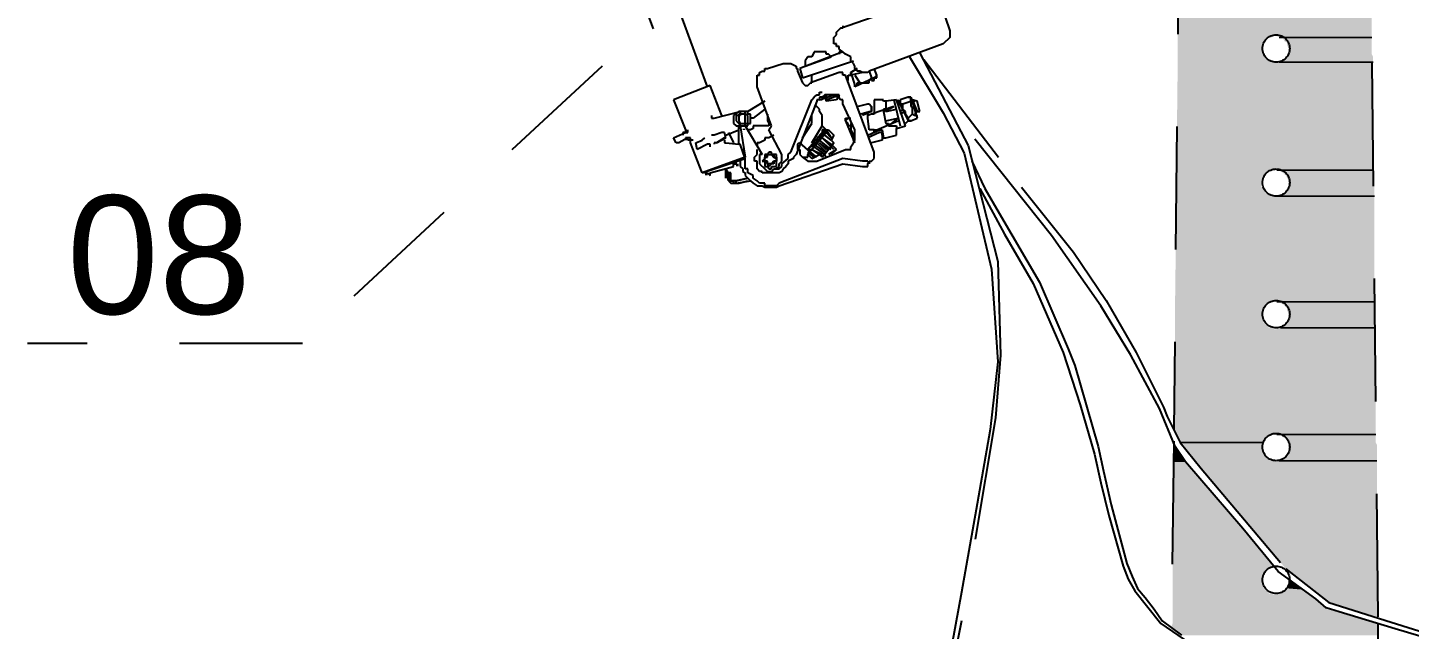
# Model space of a CAD drawing. Header units: metres. Extents: x 3162.2 to 3239.3, y 1435.1 to 1475.8.
# Drawn here: x 3176.74 to 3178.985, y 1468.48 to 1469.457 of the extents above; entities that cross this region are included whole.
import ezdxf

# ---------------------------------------------------------------- set-up
doc = ezdxf.new("R2010")
doc.units = ezdxf.units.M
doc.linetypes.add('CONTORNO_QUADRO_T', pattern=[0.35, 0.2, -0.15])
doc.layers.add('PDF29_Geometry', color=7, linetype='Continuous')
doc.layers.add('PDF29_Solid Fills', color=7, linetype='Continuous', true_color=0x939598)
doc.layers.add('PDF29_Text', color=30, linetype='Continuous', true_color=0xff7f00)
doc.styles.add('PDF ArialMT', font='arial.ttf')

msp = doc.modelspace()

# ---------------------------------------------------------------- linework, layer by layer
at = {"layer": 'PDF29_Geometry', "linetype": 'CONTORNO_QUADRO_T', "lineweight": 25}
for points in [[(3178.6343, 1472.3096), (3178.611, 1469.6469), (3178.6025, 1468.8045)], [(3178.9348, 1468.4997), (3178.9221, 1469.6469), (3178.9221, 1470.0872), (3178.901, 1472.3096)], [(3177.8448, 1469.3611), (3177.7347, 1469.6596), (3177.7347, 1469.6638), (3177.7389, 1469.6638), (3177.7389, 1469.6659), (3177.7283, 1469.6935)], [(3177.6818, 1469.6469), (3177.6818, 1469.6427), (3177.686, 1469.6427), (3177.686, 1469.6405), (3177.686, 1469.6427), (3177.7982, 1469.3442)], [(3178.0649, 1469.4606), (3178.0649, 1469.4564), (3178.0607, 1469.4564), (3178.2046, 1469.5072)], [(3178.2236, 1469.4966), (3178.2385, 1469.4522), (3178.2385, 1469.4416), (3178.2279, 1469.431), (3178.1072, 1469.3865), (3178.1051, 1469.3844), (3178.0966, 1469.3844), (3178.0924, 1469.3865), (3178.0882, 1469.3865), (3178.0839, 1469.3908), (3178.0839, 1469.395), (3178.0818, 1469.3992), (3178.0776, 1469.4035), (3178.0776, 1469.4098), (3178.0691, 1469.4141), (3178.0649, 1469.4183), (3178.0585, 1469.4225), (3178.0585, 1469.4268), (3178.0543, 1469.4268), (3178.0543, 1469.431), (3178.0501, 1469.431), (3178.0501, 1469.4416), (3178.0543, 1469.4458), (3178.0543, 1469.45), (3178.0585, 1469.4543), (3178.0607, 1469.4564)], [(3178.0649, 1469.4183), (3177.995, 1469.3908), (3177.9993, 1469.376), (3178.0818, 1469.4035)], [(3178.0458, 1469.4098), (3178.0458, 1469.4098)], [(3178.0607, 1469.4183), (3178.0585, 1469.4183), (3178.0585, 1469.4141)], [(3178.1728, 1469.4098), (3178.2279, 1469.3188), (3178.2617, 1469.2532), (3178.3062, 1469.0648), (3178.3168, 1468.9145), (3178.3041, 1468.8045), (3178.2829, 1468.6838), (3178.2575, 1468.5399), (3178.2194, 1468.3325), (3178.1877, 1468.2266), (3178.1834, 1468.1589), (3178.1919, 1468.0975), (3178.2152, 1467.9218), (3178.2258, 1467.8054), (3178.2342, 1467.7144), (3178.2406, 1467.6572), (3178.2469, 1467.6213), (3178.2512, 1467.5853), (3178.2554, 1467.4985)], [(3178.1898, 1469.4162), (3178.2681, 1469.2659), (3178.3168, 1469.0775), (3178.321, 1468.9251), (3178.3125, 1468.8235), (3178.2575, 1468.4933), (3178.2279, 1468.3452), (3178.1961, 1468.2414), (3178.1898, 1468.1737), (3178.2173, 1467.9726), (3178.2236, 1467.9345), (3178.2385, 1467.8139), (3178.2469, 1467.7207), (3178.2554, 1467.6572), (3178.266, 1467.5874), (3178.2702, 1467.4985)], [(3177.9061, 1469.2976), (3177.9337, 1469.2511), (3177.9294, 1469.2511), (3177.9294, 1469.2363), (3177.9379, 1469.2278), (3177.9421, 1469.2236), (3177.9485, 1469.2236), (3177.9527, 1469.2278), (3177.9569, 1469.2278), (3177.9612, 1469.232), (3177.9612, 1469.2363), (3177.9654, 1469.2405), (3177.9654, 1469.2511), (3177.9442, 1469.2913), (3177.9485, 1469.2976), (3177.9252, 1469.3611), (3177.9252, 1469.3717), (3177.9252, 1469.376), (3177.9252, 1469.3802), (3177.9294, 1469.3802), (3177.9294, 1469.3844), (3177.9337, 1469.3865), (3177.9379, 1469.3865), (3177.9379, 1469.3908), (3177.9421, 1469.3908), (3177.9675, 1469.3992), (3177.9802, 1469.3992), (3177.9887, 1469.395), (3177.9887, 1469.3908), (3177.9908, 1469.3908), (3177.9908, 1469.3865), (3177.9993, 1469.3675), (3178.0035, 1469.3633), (3178.0077, 1469.3633), (3178.012, 1469.3675), (3178.0141, 1469.3675), (3178.0141, 1469.376), (3178.0141, 1469.3802)], [(3178.0035, 1469.395), (3178.0035, 1469.395)], [(3178.0734, 1469.3717), (3178.0734, 1469.3802), (3178.0776, 1469.3802), (3178.0776, 1469.3844), (3178.0882, 1469.3908), (3178.0776, 1469.3844), (3178.0839, 1469.3633)], [(3178.0839, 1469.3802), (3178.0924, 1469.3675), (3178.1009, 1469.3675), (3178.1051, 1469.3675), (3178.1072, 1469.3675), (3178.1072, 1469.3717), (3178.1115, 1469.376), (3178.1115, 1469.3717), (3178.1157, 1469.3717), (3178.1157, 1469.376), (3178.1199, 1469.376), (3178.1199, 1469.3802), (3178.1157, 1469.3908)], [(3178.1072, 1469.3865), (3178.1115, 1469.376)], [(3178.1961, 1469.4056), (3178.3549, 1469.1982), (3178.4395, 1469.0923), (3178.4925, 1469.014), (3178.5411, 1468.9293), (3178.5856, 1468.8404), (3178.5919, 1468.8256), (3178.6131, 1468.7833), (3178.647, 1468.741), (3178.7846, 1468.578), (3178.8544, 1468.523), (3178.956, 1468.4912), (3179.064, 1468.4573)], [(3177.868, 1469.3146), (3177.849, 1469.3633), (3177.7897, 1469.34), (3177.8088, 1469.2913), (3177.8088, 1469.2871), (3177.8045, 1469.2871), (3177.8045, 1469.2828)], [(3177.8977, 1469.2405), (3177.8977, 1469.232), (3177.9019, 1469.2278), (3177.9019, 1469.2236), (3177.9061, 1469.2214), (3177.9061, 1469.2172), (3177.9104, 1469.213), (3177.9146, 1469.2087), (3177.9188, 1469.2045), (3177.9252, 1469.2003), (3177.9337, 1469.2003), (3177.9379, 1469.1982), (3177.9569, 1469.1982), (3177.9612, 1469.2003), (3178.0649, 1469.2363), (3178.0966, 1469.232), (3178.1051, 1469.232), (3178.1051, 1469.2363), (3178.1072, 1469.2405), (3178.1115, 1469.2405), (3178.1157, 1469.2447), (3178.1157, 1469.2511), (3178.1157, 1469.2553), (3178.0691, 1469.3802), (3178.0649, 1469.3802), (3178.0649, 1469.3844), (3178.0585, 1469.3844), (3178.012, 1469.3675)], [(3178.0966, 1469.3844), (3178.0776, 1469.3802)], [(3178.1199, 1469.3802), (3178.1157, 1469.376), (3178.0839, 1469.3611), (3178.0839, 1469.3633), (3178.0882, 1469.3633), (3178.0882, 1469.3675), (3178.0924, 1469.3675)], [(3178.0966, 1469.3844), (3178.0966, 1469.3844)], [(3178.0226, 1469.2468), (3178.012, 1469.2553), (3177.995, 1469.2701), (3177.9908, 1469.268), (3177.9908, 1469.2595), (3177.995, 1469.2595), (3177.995, 1469.2511), (3177.9993, 1469.2468), (3178.0077, 1469.2405), (3178.0226, 1469.2405), (3178.0691, 1469.2595), (3178.0734, 1469.2595), (3178.0776, 1469.2595), (3178.0776, 1469.2638), (3178.0818, 1469.2701), (3178.0839, 1469.2744), (3178.0839, 1469.2913), (3178.0649, 1469.3336), (3178.0649, 1469.3379), (3178.0649, 1469.34), (3178.0607, 1469.34), (3178.0585, 1469.3442), (3178.0585, 1469.3484), (3178.0543, 1469.3484), (3178.0501, 1469.3484), (3178.0374, 1469.3484), (3178.0353, 1469.3484), (3178.031, 1469.3442), (3178.0268, 1469.3442), (3178.0268, 1469.34), (3178.0226, 1469.34), (3178.0226, 1469.3379), (3177.9887, 1469.2511), (3177.9845, 1469.2468), (3177.9845, 1469.2447), (3177.976, 1469.2405), (3177.976, 1469.2363), (3177.9718, 1469.232), (3177.9675, 1469.2278), (3177.9654, 1469.2236), (3177.9612, 1469.2214), (3177.9569, 1469.2214), (3177.9527, 1469.2214), (3177.9379, 1469.2214), (3177.9337, 1469.2214), (3177.9337, 1469.2236), (3177.9294, 1469.2236), (3177.9252, 1469.2278), (3177.9252, 1469.2405), (3177.921, 1469.2405), (3177.921, 1469.2468), (3177.9252, 1469.2511), (3177.9252, 1469.2553), (3177.9252, 1469.2595)], [(3177.9527, 1469.2278), (3177.9569, 1469.2278), (3177.9612, 1469.2278), (3177.9654, 1469.232), (3177.9654, 1469.2363), (3177.976, 1469.2447), (3177.976, 1469.2468), (3177.976, 1469.2511), (3177.9802, 1469.2553), (3178.0141, 1469.34), (3178.0183, 1469.3442), (3178.0226, 1469.3484), (3178.0268, 1469.3484), (3178.0268, 1469.3527), (3178.031, 1469.3527)], [(3178.0374, 1469.3442), (3178.0374, 1469.34), (3178.0585, 1469.3484), (3178.0543, 1469.34), (3178.0374, 1469.3379), (3178.0374, 1469.34), (3178.0353, 1469.3442), (3178.031, 1469.3442), (3178.031, 1469.34), (3178.0268, 1469.34), (3178.0501, 1469.3484), (3178.0543, 1469.3442)], [(3178.0458, 1469.3484), (3178.0374, 1469.3484), (3178.0374, 1469.3442), (3178.0353, 1469.3442), (3178.0353, 1469.3484)], [(3178.0585, 1469.3484), (3178.0585, 1469.3484)], [(3178.1707, 1469.3442), (3178.158, 1469.34), (3178.158, 1469.3336), (3178.1623, 1469.3336), (3178.175, 1469.3379), (3178.175, 1469.3336), (3178.175, 1469.3294), (3178.1771, 1469.3294), (3178.1771, 1469.3167), (3178.1707, 1469.3103), (3178.1665, 1469.3167), (3178.1665, 1469.3209), (3178.1623, 1469.3252), (3178.1623, 1469.3336)], [(3178.175, 1469.3379), (3178.175, 1469.3442), (3178.1707, 1469.3442), (3178.175, 1469.3442), (3178.1855, 1469.3103), (3178.1855, 1469.3146), (3178.1813, 1469.3146), (3178.1771, 1469.3167)], [(3177.8511, 1469.3146), (3177.8511, 1469.3103), (3177.8553, 1469.3103), (3177.8977, 1469.3209)], [(3177.8723, 1469.2744), (3177.8723, 1469.2701), (3177.8744, 1469.2701), (3177.8956, 1469.268), (3177.8956, 1469.2976), (3177.8977, 1469.2976), (3177.9019, 1469.2976), (3177.9061, 1469.2976), (3177.9104, 1469.2976), (3177.9104, 1469.3019), (3177.9146, 1469.3019), (3177.9146, 1469.3146), (3177.9146, 1469.3167), (3177.9104, 1469.3167), (3177.9104, 1469.3209), (3177.9061, 1469.3209), (3177.8956, 1469.3209), (3177.8871, 1469.3146), (3177.8871, 1469.3019), (3177.8913, 1469.2976), (3177.8956, 1469.2976)], [(3177.9379, 1469.3379), (3177.9104, 1469.3209), (3177.9061, 1469.3209)], [(3177.9379, 1469.3252), (3177.9188, 1469.3103), (3177.9146, 1469.3103)], [(3178.0501, 1469.2595), (3178.0458, 1469.2638), (3178.031, 1469.2786), (3178.0141, 1469.2701), (3178.031, 1469.2976), (3178.031, 1469.3146), (3178.0268, 1469.3209), (3178.0268, 1469.3252), (3178.0226, 1469.3294), (3178.0183, 1469.3294)], [(3178.0268, 1469.34), (3178.0268, 1469.34)], [(3178.0882, 1469.3294), (3178.1051, 1469.3336), (3178.1072, 1469.3336), (3178.1115, 1469.3294), (3178.1115, 1469.3252), (3178.1115, 1469.3209), (3178.0966, 1469.3146)], [(3178.0924, 1469.3167), (3178.1072, 1469.3209), (3178.1115, 1469.3209), (3178.1115, 1469.3294)], [(3178.1305, 1469.34), (3178.1157, 1469.34), (3178.1157, 1469.3379), (3178.1157, 1469.3336), (3178.1157, 1469.3252), (3178.1157, 1469.3209), (3178.1157, 1469.3167), (3178.1115, 1469.3167), (3178.1051, 1469.3146), (3178.1051, 1469.3209)], [(3178.1305, 1469.3209), (3178.1474, 1469.3294), (3178.1115, 1469.3167)], [(3178.1347, 1469.3379), (3178.1347, 1469.3294), (3178.1347, 1469.3252), (3178.1305, 1469.3252), (3178.1305, 1469.3209), (3178.1347, 1469.3019), (3178.139, 1469.3019), (3178.139, 1469.2976), (3178.1474, 1469.2976), (3178.1517, 1469.2976), (3178.1517, 1469.2934), (3178.1665, 1469.2976), (3178.1517, 1469.34), (3178.1347, 1469.3379), (3178.1305, 1469.3379), (3178.1284, 1469.34)], [(3178.1347, 1469.3209), (3178.1517, 1469.3252)], [(3178.1474, 1469.34), (3178.158, 1469.2976)], [(3178.1538, 1469.3379), (3178.1538, 1469.34), (3178.1707, 1469.3061), (3178.1665, 1469.3019)], [(3178.1623, 1469.3252), (3178.158, 1469.3209)], [(3178.1665, 1469.3209), (3178.158, 1469.3167)], [(3178.1813, 1469.3209), (3178.1855, 1469.3209), (3178.1898, 1469.3209), (3178.1855, 1469.3379), (3178.1771, 1469.34), (3178.1855, 1469.3209), (3178.1813, 1469.3167)], [(3178.1771, 1469.3379), (3178.1771, 1469.34)], [(3178.1771, 1469.3336), (3178.1813, 1469.3379)], [(3179.0618, 1468.451), (3178.9624, 1468.4806), (3178.8713, 1468.5081), (3178.8502, 1468.5145), (3178.8332, 1468.5293), (3178.7719, 1468.5738), (3178.7147, 1468.6436), (3178.6216, 1468.7516), (3178.6046, 1468.777), (3178.5792, 1468.8383), (3178.5327, 1468.9251), (3178.484, 1469.0055), (3178.4036, 1469.1198), (3178.2321, 1469.3357)], [(3177.8977, 1469.2976), (3177.9061, 1469.2468), (3177.8363, 1469.2214), (3177.9061, 1469.2447)], [(3177.9421, 1469.3167), (3177.9421, 1469.3061), (3177.9442, 1469.3019), (3177.9442, 1469.2976), (3177.9421, 1469.2976), (3177.9252, 1469.2976), (3177.921, 1469.2976), (3177.9188, 1469.2976), (3177.9188, 1469.2934), (3177.9146, 1469.2913), (3177.9104, 1469.2913)], [(3177.9993, 1469.2786), (3178.0141, 1469.3019), (3178.0141, 1469.3146)], [(3178.0141, 1469.3103), (3178.012, 1469.3103)], [(3178.031, 1469.2976), (3178.0374, 1469.2913), (3178.0458, 1469.2786), (3178.0374, 1469.2871)], [(3178.0776, 1469.2976), (3178.0734, 1469.2976), (3178.0734, 1469.3019), (3178.0691, 1469.3061), (3178.0691, 1469.3103), (3178.0734, 1469.3103), (3178.0691, 1469.3061), (3178.0818, 1469.2744), (3178.0839, 1469.2701), (3178.0818, 1469.2744), (3178.0818, 1469.2786)], [(3178.0734, 1469.3103), (3178.0776, 1469.3103)], [(3178.0776, 1469.3019), (3178.0776, 1469.2976), (3178.0776, 1469.2913), (3178.0818, 1469.2828), (3178.0818, 1469.2786), (3178.0839, 1469.2786)], [(3178.1157, 1469.2913), (3178.1115, 1469.2913), (3178.1072, 1469.2913), (3178.1051, 1469.3103), (3178.1051, 1469.3146)], [(3178.1157, 1469.2871), (3178.1157, 1469.2913), (3178.1199, 1469.2913), (3178.1538, 1469.3061)], [(3178.1347, 1469.3061), (3178.1538, 1469.3103), (3178.139, 1469.2976)], [(3178.1707, 1469.3103), (3178.1707, 1469.3061), (3178.175, 1469.3061), (3178.1707, 1469.3061)], [(3178.175, 1469.3061), (3178.1855, 1469.3103)], [(3177.8215, 1469.2744), (3177.8172, 1469.2744), (3177.8172, 1469.2786), (3177.813, 1469.2786), (3177.7982, 1469.2701), (3177.794, 1469.2701), (3177.7897, 1469.2786), (3177.8088, 1469.2871), (3177.813, 1469.2871), (3177.813, 1469.2913)], [(3177.8363, 1469.2214), (3177.8172, 1469.2701), (3177.8172, 1469.2744), (3177.813, 1469.2744), (3177.813, 1469.2786), (3177.8088, 1469.2786), (3177.8088, 1469.2744)], [(3177.849, 1469.2638), (3177.849, 1469.268), (3177.8448, 1469.268), (3177.8278, 1469.2595), (3177.8257, 1469.2701), (3177.8363, 1469.2744), (3177.8405, 1469.2786)], [(3177.8723, 1469.2786), (3177.8596, 1469.2701), (3177.8744, 1469.2786), (3177.8723, 1469.2871), (3177.868, 1469.2871), (3177.8553, 1469.2828), (3177.8511, 1469.2828)], [(3177.8744, 1469.2828), (3177.8956, 1469.2913)], [(3177.8744, 1469.2828), (3177.8744, 1469.2828)], [(3177.8744, 1469.2828), (3177.8744, 1469.2828)], [(3177.8744, 1469.2786), (3177.8744, 1469.2786)], [(3177.8786, 1469.2871), (3177.8871, 1469.2701)], [(3177.9527, 1469.2828), (3177.9442, 1469.2786), (3177.9421, 1469.2786), (3177.9379, 1469.2786), (3177.9379, 1469.2744), (3177.9294, 1469.2701), (3177.9252, 1469.2701), (3177.9252, 1469.2638)], [(3178.0268, 1469.2828), (3178.0353, 1469.2913), (3178.0077, 1469.2595)], [(3178.0416, 1469.2913), (3178.0077, 1469.2511), (3178.0374, 1469.2913), (3178.0416, 1469.2913), (3178.0501, 1469.2828), (3178.0458, 1469.2744), (3178.0501, 1469.2701)], [(3178.0458, 1469.2595), (3178.0268, 1469.2744), (3178.012, 1469.2638)], [(3178.0226, 1469.2786), (3178.0353, 1469.2871)], [(3178.0458, 1469.2744), (3178.0353, 1469.2828), (3178.0353, 1469.2913), (3178.031, 1469.2913), (3178.031, 1469.2871)], [(3178.0458, 1469.2511), (3178.0543, 1469.2595), (3178.0458, 1469.268), (3178.031, 1469.2786)], [(3178.1051, 1469.2828), (3178.1242, 1469.2913), (3178.1284, 1469.2913), (3178.1284, 1469.2871), (3178.1284, 1469.2786), (3178.1284, 1469.2744), (3178.1115, 1469.2701)], [(3178.1284, 1469.2828), (3178.1284, 1469.2871), (3178.1242, 1469.2871), (3178.1051, 1469.2786)], [(3178.1199, 1469.2913), (3178.1284, 1469.2913), (3178.1305, 1469.2786), (3178.1347, 1469.2786), (3178.1517, 1469.2828), (3178.1517, 1469.2913), (3178.1517, 1469.2934)], [(3177.8257, 1469.2701), (3177.8257, 1469.2701)], [(3177.8596, 1469.2701), (3177.8553, 1469.2701), (3177.8553, 1469.268)], [(3178.1051, 1469.2405), (3178.1009, 1469.2405), (3178.0966, 1469.2405), (3178.0649, 1469.2447), (3177.9612, 1469.2045), (3177.9569, 1469.2003), (3177.9379, 1469.2003), (3177.9379, 1469.2045), (3177.9294, 1469.2045), (3177.9252, 1469.2087), (3177.9188, 1469.213), (3177.9188, 1469.2172), (3177.9104, 1469.2214), (3177.9104, 1469.2278), (3177.9061, 1469.2278), (3177.9061, 1469.232), (3177.9061, 1469.2405), (3177.9061, 1469.2447), (3177.8977, 1469.268), (3177.8956, 1469.268)], [(3177.995, 1469.2511), (3177.9993, 1469.2468), (3178.0077, 1469.2468), (3178.0077, 1469.2511), (3178.0141, 1469.2447), (3178.0268, 1469.2511)], [(3178.0183, 1469.2701), (3178.0077, 1469.2595), (3178.0141, 1469.2595)], [(3178.0183, 1469.2468), (3178.0077, 1469.2553)], [(3178.031, 1469.2468), (3178.0501, 1469.2701), (3178.031, 1469.2468), (3178.0268, 1469.2511), (3178.0141, 1469.2595), (3178.031, 1469.2511)], [(3178.0141, 1469.2701), (3178.0141, 1469.2701)], [(3178.0353, 1469.2553), (3178.0183, 1469.268)], [(3178.0374, 1469.2468), (3178.0353, 1469.2511), (3178.0183, 1469.2638)], [(3178.0374, 1469.2553), (3178.0226, 1469.2701)], [(3178.0416, 1469.2595), (3178.0268, 1469.2701), (3178.0374, 1469.2595)], [(3178.0543, 1469.2595), (3178.0416, 1469.2511)], [(3178.0501, 1469.2701), (3178.0501, 1469.2701)], [(3178.0543, 1469.2595), (3178.0543, 1469.2595)], [(3177.8405, 1469.2214), (3177.8448, 1469.2214), (3177.849, 1469.2172), (3177.849, 1469.2214), (3177.8871, 1469.232), (3177.8871, 1469.2363), (3177.8913, 1469.2363), (3177.8913, 1469.2405)], [(3177.8977, 1469.2405), (3177.8977, 1469.2405)], [(3178.1072, 1469.2405), (3178.1072, 1469.2363)], [(3178.2744, 1469.2405), (3178.2956, 1469.196), (3178.3189, 1469.1558), (3178.3845, 1469.0436), (3178.4311, 1468.9357), (3178.4417, 1468.9082), (3178.4798, 1468.777), (3178.4882, 1468.7367), (3178.5009, 1468.6817), (3178.5263, 1468.5865), (3178.5348, 1468.5653), (3178.5433, 1468.5462), (3178.556, 1468.5314), (3178.5708, 1468.5124), (3178.5835, 1468.4933), (3178.6152, 1468.47)], [(3177.8363, 1469.2214), (3177.8363, 1469.2214)], [(3177.8786, 1469.2087), (3177.8744, 1469.2278), (3177.8786, 1469.2214), (3177.8744, 1469.2236), (3177.8744, 1469.2278), (3177.8786, 1469.2172)], [(3177.8744, 1469.2214), (3177.8744, 1469.2278), (3177.8744, 1469.2214)], [(3177.8744, 1469.213), (3177.8744, 1469.2278), (3177.8744, 1469.2172)], [(3177.8829, 1469.2214), (3177.8786, 1469.2172), (3177.8786, 1469.2087), (3177.8829, 1469.2087), (3177.8871, 1469.2087), (3177.8871, 1469.2045), (3177.8913, 1469.2045), (3177.8913, 1469.2087), (3177.8871, 1469.2087), (3177.8829, 1469.2087), (3177.8829, 1469.2172), (3177.8829, 1469.2214), (3177.8786, 1469.2214), (3177.8786, 1469.2087), (3177.8829, 1469.2045), (3177.8956, 1469.2045), (3177.9104, 1469.2087)], [(3177.9104, 1469.213), (3177.8913, 1469.2087), (3177.9104, 1469.213)], [(3177.8913, 1469.2045), (3177.9146, 1469.2087)], [(3178.2871, 1469.196), (3178.3274, 1469.122), (3178.3739, 1469.0415), (3178.4226, 1468.9293), (3178.4501, 1468.8447), (3178.4734, 1468.7643), (3178.484, 1468.7177), (3178.4967, 1468.6648), (3178.52, 1468.5822), (3178.5284, 1468.5611), (3178.539, 1468.542), (3178.5814, 1468.4891), (3178.6279, 1468.4573)], [(3178.6025, 1468.7854), (3178.5983, 1468.4827)], [(3178.9497, 1466.9926), (3178.9348, 1468.4891)]]:
    msp.add_lwpolyline(points, dxfattribs=at)
at = {"layer": 'PDF29_Geometry', "color": 252, "linetype": 'CONTORNO_QUADRO_T', "lineweight": 0, "true_color": 0x939598}
for points in [[(3178.9243, 1469.4416), (3178.774, 1469.4416), (3178.9243, 1469.4416)], [(3178.9264, 1469.4014), (3178.774, 1469.4014), (3178.9264, 1469.4014)], [(3178.9264, 1469.2257), (3178.7697, 1469.2257), (3178.9264, 1469.2257)], [(3178.9285, 1469.1833), (3178.7719, 1469.1833), (3178.9285, 1469.1833)], [(3178.9285, 1469.0119), (3178.7697, 1469.0119), (3178.9285, 1469.0119)], [(3178.9306, 1468.9696), (3178.7761, 1468.9696), (3178.9306, 1468.9696)], [(3178.7486, 1468.7833), (3178.6131, 1468.7833), (3178.7486, 1468.7833)], [(3178.9306, 1468.796), (3178.7697, 1468.796), (3178.9306, 1468.796)], [(3178.9327, 1468.7537), (3178.774, 1468.7537), (3178.9327, 1468.7537)]]:
    msp.add_lwpolyline(points, dxfattribs=at)
at = {"layer": 'PDF29_Geometry', "linetype": 'CONTORNO_QUADRO_T', "lineweight": 25}
for points in [[(3178.0035, 1469.395), (3178.0458, 1469.4098), (3178.0416, 1469.4141), (3178.0374, 1469.4141), (3178.0374, 1469.4183), (3178.0183, 1469.4183), (3178.0141, 1469.4098), (3178.012, 1469.4098), (3178.0077, 1469.4098), (3178.0035, 1469.4035)], [(3177.9104, 1469.3103), (3177.9104, 1469.3146), (3177.9061, 1469.3167), (3177.9061, 1469.3209), (3177.8977, 1469.3209), (3177.8977, 1469.3167), (3177.8956, 1469.3167), (3177.8956, 1469.3146), (3177.8913, 1469.3146), (3177.8913, 1469.3061), (3177.8956, 1469.3019), (3177.8977, 1469.2976), (3177.9061, 1469.2976), (3177.9061, 1469.3019), (3177.9104, 1469.3019)], [(3177.9061, 1469.3103), (3177.9061, 1469.3146), (3177.9061, 1469.3167), (3177.8977, 1469.3167), (3177.8977, 1469.3146), (3177.8956, 1469.3146), (3177.8956, 1469.3061), (3177.8977, 1469.3019), (3177.9061, 1469.3019), (3177.9061, 1469.3061)], [(3177.9569, 1469.2405), (3177.9527, 1469.2405), (3177.9485, 1469.2363), (3177.9421, 1469.2363), (3177.9421, 1469.2405), (3177.9379, 1469.2405), (3177.9379, 1469.2468), (3177.9421, 1469.2468), (3177.9421, 1469.2511), (3177.9485, 1469.2511), (3177.9527, 1469.2468), (3177.9569, 1469.2447), (3177.9569, 1469.2405), (3177.9527, 1469.2405), (3177.9527, 1469.2363), (3177.9485, 1469.2363), (3177.9442, 1469.232), (3177.9421, 1469.2363), (3177.9379, 1469.2405), (3177.9379, 1469.2468), (3177.9421, 1469.2511), (3177.9442, 1469.2511), (3177.9485, 1469.2511), (3177.9527, 1469.2511), (3177.9527, 1469.2468), (3177.9569, 1469.2468), (3177.9569, 1469.2405), (3177.9569, 1469.2468), (3177.9569, 1469.2511), (3177.9485, 1469.2511), (3177.9485, 1469.2553), (3177.9442, 1469.2553), (3177.9421, 1469.2511), (3177.9379, 1469.2511), (3177.9379, 1469.2447), (3177.9337, 1469.2405), (3177.9379, 1469.2405), (3177.9379, 1469.2363), (3177.9379, 1469.232), (3177.9421, 1469.232), (3177.9442, 1469.2278), (3177.9485, 1469.2278), (3177.9485, 1469.232), (3177.9569, 1469.232), (3177.9569, 1469.2363)]]:
    msp.add_lwpolyline(points, close=True, dxfattribs=at)
at = {"layer": 'PDF29_Geometry', "color": 150, "linetype": 'CONTORNO_QUADRO_T', "lineweight": 25, "true_color": 0x007fff}
msp.add_lwpolyline([(3177.6733, 1469.395), (3177.1865, 1468.9442), (3176.7399, 1468.9442)], dxfattribs=at)
at = {"layer": 'PDF29_Geometry', "linetype": 'CONTORNO_QUADRO_T', "lineweight": 25}
for centre in [(3178.7687, 1469.4236), (3178.7687, 1469.2056), (3178.7687, 1468.9918), (3178.7687, 1468.7759), (3178.7687, 1468.56)]:
    msp.add_circle(centre, 0.0222, dxfattribs=at)
at = {"layer": 'PDF29_Solid Fills', "linetype": 'CONTORNO_QUADRO_T', "transparency": 33554559}
for points in [[(3178.611, 1469.6151), (3178.9243, 1469.4437), (3178.6089, 1469.4437)], [(3178.9243, 1469.6151), (3178.611, 1469.6151), (3178.9243, 1469.4437)], [(3178.7655, 1469.4437), (3178.6089, 1469.4437), (3178.7613, 1469.4416)], [(3178.6089, 1469.4437), (3178.7613, 1469.4416), (3178.6089, 1469.4416)], [(3178.757, 1469.4416), (3178.757, 1469.4416), (3178.6089, 1469.4416)], [(3178.757, 1469.4416), (3178.6089, 1469.4416), (3178.7613, 1469.4416)], [(3178.757, 1469.4416), (3178.6089, 1469.4416), (3178.7549, 1469.4395)], [(3178.6089, 1469.4416), (3178.7549, 1469.4395), (3178.6089, 1469.4395)], [(3178.7549, 1469.4395), (3178.6089, 1469.4395), (3178.7507, 1469.4352)], [(3178.6089, 1469.4395), (3178.7507, 1469.4352), (3178.6089, 1469.4352)], [(3178.7507, 1469.4352), (3178.6089, 1469.4352), (3178.7486, 1469.4331)], [(3178.6089, 1469.4352), (3178.7486, 1469.4331), (3178.6089, 1469.4331)], [(3178.7486, 1469.4331), (3178.6089, 1469.4331), (3178.7486, 1469.4289)], [(3178.6089, 1469.4331), (3178.7486, 1469.4289), (3178.6089, 1469.4289)], [(3178.9243, 1469.4437), (3178.7697, 1469.4437), (3178.9243, 1469.4416)], [(3178.7697, 1469.4437), (3178.9243, 1469.4416), (3178.774, 1469.4416)], [(3178.774, 1469.4416), (3178.9243, 1469.4416), (3178.7761, 1469.4416)], [(3178.9243, 1469.4416), (3178.7761, 1469.4416), (3178.9243, 1469.4395)], [(3178.7761, 1469.4416), (3178.9243, 1469.4395), (3178.7803, 1469.4395)], [(3178.9243, 1469.4395), (3178.7803, 1469.4395), (3178.9243, 1469.4352)], [(3178.7803, 1469.4395), (3178.9243, 1469.4352), (3178.7824, 1469.4352)], [(3178.9243, 1469.4352), (3178.7824, 1469.4352), (3178.9243, 1469.4331)], [(3178.7824, 1469.4352), (3178.9243, 1469.4331), (3178.7867, 1469.4331)], [(3178.9243, 1469.4331), (3178.7867, 1469.4331), (3178.9243, 1469.4289)], [(3178.7867, 1469.4331), (3178.9243, 1469.4289), (3178.7867, 1469.4289)], [(3178.7486, 1469.4289), (3178.6089, 1469.4289), (3178.7465, 1469.4246)], [(3178.6089, 1469.4289), (3178.7465, 1469.4246), (3178.6089, 1469.4246)], [(3178.7465, 1469.4246), (3178.6089, 1469.4246), (3178.7465, 1469.4225)], [(3178.6089, 1469.4246), (3178.7465, 1469.4225), (3178.6089, 1469.4225)], [(3178.7465, 1469.4225), (3178.6089, 1469.4225), (3178.7465, 1469.4183)], [(3178.6089, 1469.4225), (3178.7465, 1469.4183), (3178.6089, 1469.4183)], [(3178.7465, 1469.4183), (3178.6089, 1469.4183), (3178.7486, 1469.4141)], [(3178.6089, 1469.4183), (3178.7486, 1469.4141), (3178.6089, 1469.4141)], [(3178.7486, 1469.4141), (3178.6089, 1469.4141), (3178.7486, 1469.4098)], [(3178.6089, 1469.4141), (3178.7486, 1469.4098), (3178.6089, 1469.4098)], [(3178.7486, 1469.4098), (3178.6089, 1469.4098), (3178.7507, 1469.4077)], [(3178.6089, 1469.4098), (3178.7507, 1469.4077), (3178.6089, 1469.4077)], [(3178.7867, 1469.4098), (3178.9264, 1469.4077), (3178.7824, 1469.4077)], [(3178.9243, 1469.4289), (3178.7867, 1469.4289), (3178.9243, 1469.4246)], [(3178.7867, 1469.4289), (3178.9243, 1469.4246), (3178.7888, 1469.4246)], [(3178.7888, 1469.4183), (3178.9243, 1469.4141), (3178.7867, 1469.4141)], [(3178.9243, 1469.4141), (3178.7867, 1469.4141), (3178.9264, 1469.4098)], [(3178.7867, 1469.4141), (3178.9264, 1469.4098), (3178.7867, 1469.4098)], [(3178.9264, 1469.4098), (3178.7867, 1469.4098), (3178.9264, 1469.4077)], [(3178.9243, 1469.4246), (3178.7888, 1469.4246), (3178.9243, 1469.4225)], [(3178.7888, 1469.4246), (3178.9243, 1469.4225), (3178.7888, 1469.4225)], [(3178.9243, 1469.4225), (3178.7888, 1469.4225), (3178.9243, 1469.4183)], [(3178.7888, 1469.4225), (3178.9243, 1469.4183), (3178.7888, 1469.4183)], [(3178.9243, 1469.4183), (3178.7888, 1469.4183), (3178.9243, 1469.4141)], [(3178.6089, 1469.4014), (3178.9264, 1469.2257), (3178.6068, 1469.2257)], [(3178.7507, 1469.4077), (3178.6089, 1469.4077), (3178.7549, 1469.4056)], [(3178.6089, 1469.4077), (3178.7549, 1469.4056), (3178.6089, 1469.4056)], [(3178.7549, 1469.4056), (3178.6089, 1469.4056), (3178.757, 1469.4035)], [(3178.6089, 1469.4056), (3178.757, 1469.4035), (3178.6089, 1469.4035)], [(3178.757, 1469.4035), (3178.6089, 1469.4035), (3178.7613, 1469.4014)], [(3178.6089, 1469.4035), (3178.7613, 1469.4014), (3178.6089, 1469.4014)], [(3178.7655, 1469.4014), (3178.7655, 1469.4014), (3178.6089, 1469.4014)], [(3178.7655, 1469.4014), (3178.6089, 1469.4014), (3178.7613, 1469.4014)], [(3178.9264, 1469.4014), (3178.6089, 1469.4014), (3178.9264, 1469.2257)], [(3178.774, 1469.4014), (3178.9264, 1469.4014), (3178.7697, 1469.4014)], [(3178.7761, 1469.4035), (3178.9264, 1469.4014), (3178.774, 1469.4014)], [(3178.7803, 1469.4056), (3178.9264, 1469.4035), (3178.7761, 1469.4035)], [(3178.9264, 1469.4035), (3178.7761, 1469.4035), (3178.9264, 1469.4014)], [(3178.7824, 1469.4077), (3178.9264, 1469.4056), (3178.7803, 1469.4056)], [(3178.9264, 1469.4056), (3178.7803, 1469.4056), (3178.9264, 1469.4035)], [(3178.9264, 1469.4077), (3178.7824, 1469.4077), (3178.9264, 1469.4056)], [(3178.7613, 1469.2257), (3178.7613, 1469.2257), (3178.6068, 1469.2257)], [(3178.7613, 1469.2257), (3178.6068, 1469.2257), (3178.7655, 1469.2257)], [(3178.7613, 1469.2257), (3178.6068, 1469.2257), (3178.757, 1469.2236)], [(3178.6068, 1469.2257), (3178.757, 1469.2236), (3178.6068, 1469.2236)], [(3178.757, 1469.2236), (3178.6068, 1469.2236), (3178.7528, 1469.2214)], [(3178.6068, 1469.2236), (3178.7528, 1469.2214), (3178.6068, 1469.2214)], [(3178.7528, 1469.2214), (3178.6068, 1469.2214), (3178.7507, 1469.2193)], [(3178.6068, 1469.2214), (3178.7507, 1469.2193), (3178.6068, 1469.2193)], [(3178.7507, 1469.2193), (3178.6068, 1469.2193), (3178.7486, 1469.2172)], [(3178.6068, 1469.2193), (3178.7486, 1469.2172), (3178.6068, 1469.2172)], [(3178.7486, 1469.2172), (3178.6068, 1469.2172), (3178.7465, 1469.213)], [(3178.6068, 1469.2172), (3178.7465, 1469.213), (3178.6068, 1469.213)], [(3178.7465, 1469.213), (3178.6068, 1469.213), (3178.7443, 1469.2087)], [(3178.6068, 1469.213), (3178.7443, 1469.2087), (3178.6068, 1469.2087)], [(3178.7443, 1469.2087), (3178.6068, 1469.2087), (3178.7443, 1469.2045)], [(3178.6068, 1469.2087), (3178.7443, 1469.2045), (3178.6068, 1469.2045)], [(3178.7697, 1469.2257), (3178.9264, 1469.2257), (3178.7719, 1469.2257)], [(3178.9264, 1469.2257), (3178.7719, 1469.2257), (3178.9264, 1469.2236)], [(3178.7719, 1469.2257), (3178.9264, 1469.2236), (3178.7761, 1469.2236)], [(3178.9264, 1469.2236), (3178.7761, 1469.2236), (3178.9264, 1469.2214)], [(3178.7761, 1469.2236), (3178.9264, 1469.2214), (3178.7803, 1469.2214)], [(3178.9264, 1469.2214), (3178.7803, 1469.2214), (3178.9264, 1469.2193)], [(3178.7803, 1469.2214), (3178.9264, 1469.2193), (3178.7824, 1469.2193)], [(3178.9264, 1469.2193), (3178.7824, 1469.2193), (3178.9264, 1469.2172)], [(3178.7824, 1469.2193), (3178.9264, 1469.2172), (3178.7846, 1469.2172)], [(3178.9264, 1469.2172), (3178.7846, 1469.2172), (3178.9264, 1469.213)], [(3178.7846, 1469.2172), (3178.9264, 1469.213), (3178.7867, 1469.213)], [(3178.9264, 1469.213), (3178.7867, 1469.213), (3178.9264, 1469.2087)], [(3178.7867, 1469.213), (3178.9264, 1469.2087), (3178.7888, 1469.2087)], [(3178.9264, 1469.2087), (3178.7888, 1469.2087), (3178.9264, 1469.2045)], [(3178.7888, 1469.2087), (3178.9264, 1469.2045), (3178.7888, 1469.2045)], [(3178.7443, 1469.2045), (3178.6068, 1469.2045), (3178.7443, 1469.2003)], [(3178.6068, 1469.2045), (3178.7443, 1469.2003), (3178.6068, 1469.2003)], [(3178.7443, 1469.2003), (3178.6068, 1469.2003), (3178.7465, 1469.196)], [(3178.6068, 1469.2003), (3178.7465, 1469.196), (3178.6068, 1469.196)], [(3178.7465, 1469.196), (3178.6068, 1469.196), (3178.7486, 1469.1939)], [(3178.6068, 1469.196), (3178.7486, 1469.1939), (3178.6068, 1469.1939)], [(3178.7486, 1469.1939), (3178.6068, 1469.1939), (3178.7507, 1469.1897)], [(3178.6068, 1469.1939), (3178.7507, 1469.1897), (3178.6068, 1469.1897)], [(3178.7507, 1469.1897), (3178.6068, 1469.1897), (3178.7528, 1469.1876)], [(3178.6068, 1469.1897), (3178.7528, 1469.1876), (3178.6068, 1469.1876)], [(3178.7528, 1469.1876), (3178.6068, 1469.1876), (3178.757, 1469.1855)], [(3178.6068, 1469.1876), (3178.757, 1469.1855), (3178.6068, 1469.1855)], [(3178.757, 1469.1855), (3178.6068, 1469.1855), (3178.7613, 1469.1833)], [(3178.6068, 1469.1855), (3178.7613, 1469.1833), (3178.6068, 1469.1833)], [(3178.7761, 1469.1855), (3178.9285, 1469.1833), (3178.7719, 1469.1833)], [(3178.7803, 1469.1876), (3178.9285, 1469.1855), (3178.7761, 1469.1855)], [(3178.9285, 1469.1855), (3178.7761, 1469.1855), (3178.9285, 1469.1833)], [(3178.7824, 1469.1897), (3178.9285, 1469.1876), (3178.7803, 1469.1876)], [(3178.9285, 1469.1876), (3178.7803, 1469.1876), (3178.9285, 1469.1855)], [(3178.7846, 1469.1939), (3178.9285, 1469.1897), (3178.7824, 1469.1897)], [(3178.9285, 1469.1897), (3178.7824, 1469.1897), (3178.9285, 1469.1876)], [(3178.7867, 1469.196), (3178.9285, 1469.1939), (3178.7846, 1469.1939)], [(3178.9285, 1469.1939), (3178.7846, 1469.1939), (3178.9285, 1469.1897)], [(3178.7888, 1469.2003), (3178.9285, 1469.196), (3178.7867, 1469.196)], [(3178.9285, 1469.196), (3178.7867, 1469.196), (3178.9285, 1469.1939)], [(3178.9264, 1469.2045), (3178.7888, 1469.2045), (3178.9285, 1469.2003)], [(3178.7888, 1469.2045), (3178.9285, 1469.2003), (3178.7888, 1469.2003)], [(3178.9285, 1469.2003), (3178.7888, 1469.2003), (3178.9285, 1469.196)], [(3178.6068, 1469.1833), (3178.9285, 1469.0119), (3178.6046, 1469.0119)], [(3178.7655, 1469.1833), (3178.7655, 1469.1833), (3178.6068, 1469.1833)], [(3178.7655, 1469.1833), (3178.6068, 1469.1833), (3178.7613, 1469.1833)], [(3178.9285, 1469.1833), (3178.6068, 1469.1833), (3178.9285, 1469.0119)], [(3178.7719, 1469.1833), (3178.9285, 1469.1833), (3178.7697, 1469.1833)], [(3178.7613, 1469.0119), (3178.7613, 1469.0119), (3178.6046, 1469.0119)], [(3178.7613, 1469.0119), (3178.6046, 1469.0119), (3178.7655, 1469.0119)], [(3178.7613, 1469.0119), (3178.6046, 1469.0119), (3178.757, 1469.0098)], [(3178.6046, 1469.0119), (3178.757, 1469.0098), (3178.6046, 1469.0098)], [(3178.757, 1469.0098), (3178.6046, 1469.0098), (3178.7549, 1469.0077)], [(3178.6046, 1469.0098), (3178.7549, 1469.0077), (3178.6046, 1469.0077)], [(3178.7549, 1469.0077), (3178.6046, 1469.0077), (3178.7507, 1469.0055)], [(3178.6046, 1469.0077), (3178.7507, 1469.0055), (3178.6046, 1469.0055)], [(3178.7507, 1469.0055), (3178.6046, 1469.0055), (3178.7486, 1469.0013)], [(3178.6046, 1469.0055), (3178.7486, 1469.0013), (3178.6046, 1469.0013)], [(3178.7697, 1469.0119), (3178.9285, 1469.0119), (3178.774, 1469.0119)], [(3178.9285, 1469.0119), (3178.774, 1469.0119), (3178.9285, 1469.0098)], [(3178.774, 1469.0119), (3178.9285, 1469.0098), (3178.7761, 1469.0098)], [(3178.9285, 1469.0098), (3178.7761, 1469.0098), (3178.9285, 1469.0077)], [(3178.7761, 1469.0098), (3178.9285, 1469.0077), (3178.7803, 1469.0077)], [(3178.9285, 1469.0077), (3178.7803, 1469.0077), (3178.9285, 1469.0055)], [(3178.7803, 1469.0077), (3178.9285, 1469.0055), (3178.7824, 1469.0055)], [(3178.9285, 1469.0055), (3178.7824, 1469.0055), (3178.9285, 1469.0013)], [(3178.7824, 1469.0055), (3178.9285, 1469.0013), (3178.7867, 1469.0013)], [(3178.7486, 1469.0013), (3178.6046, 1469.0013), (3178.7465, 1468.9971)], [(3178.6046, 1469.0013), (3178.7465, 1468.9971), (3178.6046, 1468.9971)], [(3178.7465, 1468.9971), (3178.6046, 1468.9971), (3178.7465, 1468.995)], [(3178.6046, 1468.9971), (3178.7465, 1468.995), (3178.6046, 1468.995)], [(3178.7465, 1468.995), (3178.6046, 1468.995), (3178.7465, 1468.9907)], [(3178.6046, 1468.995), (3178.7465, 1468.9907), (3178.6046, 1468.9907)], [(3178.7465, 1468.9907), (3178.6046, 1468.9907), (3178.7465, 1468.9865)], [(3178.6046, 1468.9907), (3178.7465, 1468.9865), (3178.6046, 1468.9865)], [(3178.7465, 1468.9865), (3178.6046, 1468.9865), (3178.7465, 1468.9823)], [(3178.6046, 1468.9865), (3178.7465, 1468.9823), (3178.6046, 1468.9823)], [(3178.7465, 1468.9823), (3178.6046, 1468.9823), (3178.7486, 1468.978)], [(3178.6046, 1468.9823), (3178.7486, 1468.978), (3178.6046, 1468.978)], [(3178.9285, 1469.0013), (3178.7867, 1469.0013), (3178.9285, 1468.9971)], [(3178.7867, 1469.0013), (3178.9285, 1468.9971), (3178.7867, 1468.9971)], [(3178.9285, 1468.9971), (3178.7867, 1468.9971), (3178.9285, 1468.995)], [(3178.7867, 1468.9971), (3178.9285, 1468.995), (3178.7888, 1468.995)], [(3178.7888, 1468.9865), (3178.9306, 1468.9823), (3178.7867, 1468.9823)], [(3178.9306, 1468.9823), (3178.7867, 1468.9823), (3178.9306, 1468.978)], [(3178.7867, 1468.9823), (3178.9306, 1468.978), (3178.7867, 1468.978)], [(3178.9285, 1468.995), (3178.7888, 1468.995), (3178.9306, 1468.9907)], [(3178.7888, 1468.995), (3178.9306, 1468.9907), (3178.7888, 1468.9907)], [(3178.9306, 1468.9907), (3178.7888, 1468.9907), (3178.9306, 1468.9865)], [(3178.7888, 1468.9907), (3178.9306, 1468.9865), (3178.7888, 1468.9865)], [(3178.9306, 1468.9865), (3178.7888, 1468.9865), (3178.9306, 1468.9823)], [(3178.6046, 1468.9674), (3178.9306, 1468.8045), (3178.6025, 1468.8045)], [(3178.7486, 1468.978), (3178.6046, 1468.978), (3178.7507, 1468.9759)], [(3178.6046, 1468.978), (3178.7507, 1468.9759), (3178.6046, 1468.9759)], [(3178.7507, 1468.9759), (3178.6046, 1468.9759), (3178.7549, 1468.9717)], [(3178.6046, 1468.9759), (3178.7549, 1468.9717), (3178.6046, 1468.9717)], [(3178.7549, 1468.9717), (3178.6046, 1468.9717), (3178.757, 1468.9696)], [(3178.6046, 1468.9717), (3178.757, 1468.9696), (3178.6046, 1468.9696)], [(3178.7613, 1468.9696), (3178.7613, 1468.9696), (3178.6046, 1468.9696)], [(3178.7613, 1468.9696), (3178.6046, 1468.9696), (3178.757, 1468.9696)], [(3178.7613, 1468.9696), (3178.6046, 1468.9696), (3178.7655, 1468.9674)], [(3178.6046, 1468.9696), (3178.7655, 1468.9674), (3178.6046, 1468.9674)], [(3178.9306, 1468.9674), (3178.6046, 1468.9674), (3178.9306, 1468.8045)], [(3178.774, 1468.9696), (3178.9306, 1468.9674), (3178.7697, 1468.9674)], [(3178.7761, 1468.9696), (3178.9306, 1468.9696), (3178.774, 1468.9696)], [(3178.9306, 1468.9696), (3178.774, 1468.9696), (3178.9306, 1468.9674)], [(3178.7803, 1468.9717), (3178.9306, 1468.9696), (3178.7761, 1468.9696)], [(3178.7824, 1468.9759), (3178.9306, 1468.9717), (3178.7803, 1468.9717)], [(3178.9306, 1468.9717), (3178.7803, 1468.9717), (3178.9306, 1468.9696)], [(3178.7867, 1468.978), (3178.9306, 1468.9759), (3178.7824, 1468.9759)], [(3178.9306, 1468.9759), (3178.7824, 1468.9759), (3178.9306, 1468.9717)], [(3178.9306, 1468.978), (3178.7867, 1468.978), (3178.9306, 1468.9759)], [(3178.9306, 1468.8045), (3178.6025, 1468.8045), (3178.9306, 1468.796)], [(3178.6025, 1468.8045), (3178.9306, 1468.796), (3178.6068, 1468.796)], [(3178.6025, 1468.7854), (3178.6046, 1468.777), (3178.6025, 1468.777)], [(3178.7613, 1468.796), (3178.7613, 1468.796), (3178.6068, 1468.796)], [(3178.7613, 1468.796), (3178.6068, 1468.796), (3178.7655, 1468.796)], [(3178.7613, 1468.796), (3178.6068, 1468.796), (3178.7592, 1468.7939)], [(3178.6068, 1468.796), (3178.7592, 1468.7939), (3178.6068, 1468.7939)], [(3178.7592, 1468.7939), (3178.6068, 1468.7939), (3178.7549, 1468.7918)], [(3178.6068, 1468.7939), (3178.7549, 1468.7918), (3178.6089, 1468.7918)], [(3178.7549, 1468.7918), (3178.6089, 1468.7918), (3178.7528, 1468.7897)], [(3178.6089, 1468.7918), (3178.7528, 1468.7897), (3178.6089, 1468.7897)], [(3178.7528, 1468.7897), (3178.6089, 1468.7897), (3178.7507, 1468.7854)], [(3178.6089, 1468.7897), (3178.7507, 1468.7854), (3178.611, 1468.7854)], [(3178.7507, 1468.7854), (3178.611, 1468.7854), (3178.7486, 1468.7833)], [(3178.611, 1468.7854), (3178.7486, 1468.7833), (3178.6131, 1468.7833)], [(3178.6131, 1468.7833), (3178.7486, 1468.7833), (3178.7486, 1468.7833)], [(3178.7486, 1468.7833), (3178.6131, 1468.7833), (3178.7465, 1468.7791)], [(3178.6131, 1468.7833), (3178.7465, 1468.7791), (3178.6152, 1468.7791)], [(3178.7697, 1468.796), (3178.9306, 1468.796), (3178.774, 1468.796)], [(3178.9306, 1468.796), (3178.774, 1468.796), (3178.9306, 1468.7939)], [(3178.774, 1468.796), (3178.9306, 1468.7939), (3178.7782, 1468.7939)], [(3178.9306, 1468.7939), (3178.7782, 1468.7939), (3178.9306, 1468.7918)], [(3178.7782, 1468.7939), (3178.9306, 1468.7918), (3178.7803, 1468.7918)], [(3178.9306, 1468.7918), (3178.7803, 1468.7918), (3178.9306, 1468.7897)], [(3178.7803, 1468.7918), (3178.9306, 1468.7897), (3178.7846, 1468.7897)], [(3178.9306, 1468.7897), (3178.7846, 1468.7897), (3178.9306, 1468.7854)], [(3178.7846, 1468.7897), (3178.9306, 1468.7854), (3178.7867, 1468.7854)], [(3178.9306, 1468.7854), (3178.7867, 1468.7854), (3178.9306, 1468.7833)], [(3178.7867, 1468.7854), (3178.9306, 1468.7833), (3178.7888, 1468.7833)], [(3178.9306, 1468.7833), (3178.7888, 1468.7833), (3178.9327, 1468.7791)], [(3178.7888, 1468.7833), (3178.9327, 1468.7791), (3178.7888, 1468.7791)], [(3178.6046, 1468.777), (3178.6025, 1468.777), (3178.6216, 1468.7516)], [(3178.6025, 1468.777), (3178.6216, 1468.7516), (3178.6025, 1468.7516)], [(3178.7465, 1468.7791), (3178.6152, 1468.7791), (3178.7465, 1468.7748)], [(3178.6152, 1468.7791), (3178.7465, 1468.7748), (3178.6195, 1468.7748)], [(3178.7465, 1468.7748), (3178.6195, 1468.7748), (3178.7465, 1468.7706)], [(3178.6195, 1468.7748), (3178.7465, 1468.7706), (3178.6216, 1468.7706)], [(3178.7465, 1468.7706), (3178.6216, 1468.7706), (3178.7486, 1468.7664)], [(3178.6216, 1468.7706), (3178.7486, 1468.7664), (3178.6258, 1468.7664)], [(3178.7486, 1468.7664), (3178.6258, 1468.7664), (3178.7507, 1468.7643)], [(3178.6258, 1468.7664), (3178.7507, 1468.7643), (3178.6279, 1468.7643)], [(3178.7507, 1468.7643), (3178.6279, 1468.7643), (3178.7528, 1468.76)], [(3178.6279, 1468.7643), (3178.7528, 1468.76), (3178.63, 1468.76)], [(3178.7528, 1468.76), (3178.63, 1468.76), (3178.7549, 1468.7579)], [(3178.63, 1468.76), (3178.7549, 1468.7579), (3178.6322, 1468.7579)], [(3178.7549, 1468.7579), (3178.6322, 1468.7579), (3178.7592, 1468.7558)], [(3178.6322, 1468.7579), (3178.7592, 1468.7558), (3178.6343, 1468.7558)], [(3178.7803, 1468.7579), (3178.9327, 1468.7558), (3178.7782, 1468.7558)], [(3178.7846, 1468.76), (3178.9327, 1468.7579), (3178.7803, 1468.7579)], [(3178.9327, 1468.7579), (3178.7803, 1468.7579), (3178.9327, 1468.7558)], [(3178.7867, 1468.7643), (3178.9327, 1468.76), (3178.7846, 1468.76)], [(3178.9327, 1468.76), (3178.7846, 1468.76), (3178.9327, 1468.7579)], [(3178.7888, 1468.7664), (3178.9327, 1468.7643), (3178.7867, 1468.7643)], [(3178.9327, 1468.7643), (3178.7867, 1468.7643), (3178.9327, 1468.76)], [(3178.9327, 1468.7791), (3178.7888, 1468.7791), (3178.9327, 1468.7748)], [(3178.7888, 1468.7791), (3178.9327, 1468.7748), (3178.7888, 1468.7748)], [(3178.9327, 1468.7748), (3178.7888, 1468.7748), (3178.9327, 1468.7706)], [(3178.7888, 1468.7748), (3178.9327, 1468.7706), (3178.7888, 1468.7706)], [(3178.9327, 1468.7706), (3178.7888, 1468.7706), (3178.9327, 1468.7664)], [(3178.7888, 1468.7706), (3178.9327, 1468.7664), (3178.7888, 1468.7664)], [(3178.9327, 1468.7664), (3178.7888, 1468.7664), (3178.9327, 1468.7643)], [(3178.6025, 1468.7516), (3178.7147, 1468.6436), (3178.6004, 1468.6436)], [(3178.6216, 1468.7516), (3178.6025, 1468.7516), (3178.7147, 1468.6436)], [(3178.7592, 1468.7558), (3178.6343, 1468.7558), (3178.7613, 1468.7537)], [(3178.6343, 1468.7558), (3178.7613, 1468.7537), (3178.6364, 1468.7537)], [(3178.7655, 1468.7537), (3178.7655, 1468.7537), (3178.6364, 1468.7537)], [(3178.7655, 1468.7537), (3178.6364, 1468.7537), (3178.7613, 1468.7537)], [(3178.9327, 1468.7537), (3178.6364, 1468.7537), (3178.9327, 1468.741)], [(3178.6364, 1468.7537), (3178.9327, 1468.741), (3178.647, 1468.741)], [(3178.9327, 1468.741), (3178.647, 1468.741), (3178.9327, 1468.578)], [(3178.647, 1468.741), (3178.9327, 1468.578), (3178.7846, 1468.578)], [(3178.774, 1468.7537), (3178.9327, 1468.7537), (3178.7697, 1468.7537)], [(3178.7782, 1468.7558), (3178.9327, 1468.7537), (3178.774, 1468.7537)], [(3178.9327, 1468.7558), (3178.7782, 1468.7558), (3178.9327, 1468.7537)], [(3178.7147, 1468.6436), (3178.6004, 1468.6436), (3178.7655, 1468.5801)], [(3178.6004, 1468.6436), (3178.7655, 1468.5801), (3178.6004, 1468.5801)], [(3178.7634, 1468.5801), (3178.7634, 1468.5801), (3178.6004, 1468.5801)], [(3178.7634, 1468.5801), (3178.6004, 1468.5801), (3178.7655, 1468.5801)], [(3178.7634, 1468.5801), (3178.6004, 1468.5801), (3178.7592, 1468.578)], [(3178.6004, 1468.5801), (3178.7592, 1468.578), (3178.6004, 1468.578)], [(3178.7592, 1468.578), (3178.6004, 1468.578), (3178.7549, 1468.5759)], [(3178.6004, 1468.578), (3178.7549, 1468.5759), (3178.6004, 1468.5759)], [(3178.7846, 1468.578), (3178.8544, 1468.523), (3178.9348, 1468.523)], [(3178.7846, 1468.578), (3178.9327, 1468.578), (3178.9348, 1468.523)], [(3178.7549, 1468.5759), (3178.6004, 1468.5759), (3178.7507, 1468.5738)], [(3178.6004, 1468.5759), (3178.7507, 1468.5738), (3178.6004, 1468.5738)], [(3178.7507, 1468.5738), (3178.6004, 1468.5738), (3178.7486, 1468.5695)], [(3178.6004, 1468.5738), (3178.7486, 1468.5695), (3178.6004, 1468.5695)], [(3178.7486, 1468.5695), (3178.6004, 1468.5695), (3178.7465, 1468.5674)], [(3178.6004, 1468.5695), (3178.7465, 1468.5674), (3178.6004, 1468.5674)], [(3178.7465, 1468.5674), (3178.6004, 1468.5674), (3178.7465, 1468.5632)], [(3178.6004, 1468.5674), (3178.7465, 1468.5632), (3178.6004, 1468.5632)], [(3178.7465, 1468.5632), (3178.6004, 1468.5632), (3178.7443, 1468.5589)], [(3178.6004, 1468.5632), (3178.7443, 1468.5589), (3178.6004, 1468.5589)], [(3178.7443, 1468.5589), (3178.6004, 1468.5589), (3178.7465, 1468.5547)], [(3178.6004, 1468.5589), (3178.7465, 1468.5547), (3178.6004, 1468.5547)], [(3178.7888, 1468.5611), (3178.793, 1468.5589), (3178.7888, 1468.5589)], [(3178.793, 1468.5589), (3178.7888, 1468.5589), (3178.7994, 1468.5547)], [(3178.7888, 1468.5589), (3178.7994, 1468.5547), (3178.7888, 1468.5547)], [(3178.7465, 1468.5547), (3178.6004, 1468.5547), (3178.7465, 1468.5505)], [(3178.6004, 1468.5547), (3178.7465, 1468.5505), (3178.6004, 1468.5505)], [(3178.7465, 1468.5505), (3178.6004, 1468.5505), (3178.7486, 1468.5462)], [(3178.6004, 1468.5505), (3178.7486, 1468.5462), (3178.6004, 1468.5462)], [(3178.7486, 1468.5462), (3178.6004, 1468.5462), (3178.7507, 1468.5441)], [(3178.6004, 1468.5462), (3178.7507, 1468.5441), (3178.6004, 1468.5441)], [(3178.7507, 1468.5441), (3178.6004, 1468.5441), (3178.7549, 1468.5399)], [(3178.6004, 1468.5441), (3178.7549, 1468.5399), (3178.6004, 1468.5399)], [(3178.7549, 1468.5399), (3178.6004, 1468.5399), (3178.757, 1468.5378)], [(3178.6004, 1468.5399), (3178.757, 1468.5378), (3178.6004, 1468.5378)], [(3178.7613, 1468.5378), (3178.7613, 1468.5378), (3178.6004, 1468.5378)], [(3178.7613, 1468.5378), (3178.6004, 1468.5378), (3178.757, 1468.5378)], [(3178.7613, 1468.5378), (3178.6004, 1468.5378), (3178.7655, 1468.5357)], [(3178.6004, 1468.5378), (3178.7655, 1468.5357), (3178.6004, 1468.5357)], [(3178.8227, 1468.5357), (3178.6004, 1468.5357), (3178.8332, 1468.5293)], [(3178.6004, 1468.5357), (3178.8332, 1468.5293), (3178.6004, 1468.5293)], [(3178.774, 1468.5378), (3178.8227, 1468.5357), (3178.7697, 1468.5357)], [(3178.7761, 1468.5378), (3178.8227, 1468.5378), (3178.774, 1468.5378)], [(3178.8227, 1468.5378), (3178.774, 1468.5378), (3178.8227, 1468.5357)], [(3178.7803, 1468.5399), (3178.8205, 1468.5378), (3178.7761, 1468.5378)], [(3178.8205, 1468.5378), (3178.7761, 1468.5378), (3178.8227, 1468.5378)], [(3178.7824, 1468.5441), (3178.8163, 1468.5399), (3178.7803, 1468.5399)], [(3178.8163, 1468.5399), (3178.7803, 1468.5399), (3178.8205, 1468.5378)], [(3178.7867, 1468.5462), (3178.8121, 1468.5441), (3178.7824, 1468.5441)], [(3178.8121, 1468.5441), (3178.7824, 1468.5441), (3178.8163, 1468.5399)], [(3178.7888, 1468.5547), (3178.8036, 1468.5505), (3178.7867, 1468.5505)], [(3178.8036, 1468.5505), (3178.7867, 1468.5505), (3178.8078, 1468.5462)], [(3178.7867, 1468.5505), (3178.8078, 1468.5462), (3178.7867, 1468.5462)], [(3178.8078, 1468.5462), (3178.7867, 1468.5462), (3178.8121, 1468.5441)], [(3178.7994, 1468.5547), (3178.7888, 1468.5547), (3178.8036, 1468.5505)], [(3178.8332, 1468.5293), (3178.6004, 1468.5293), (3178.8502, 1468.5145)], [(3178.6004, 1468.5293), (3178.8502, 1468.5145), (3178.6004, 1468.5145)], [(3178.8502, 1468.5145), (3178.6004, 1468.5145), (3178.8713, 1468.5081)], [(3178.6004, 1468.5145), (3178.8713, 1468.5081), (3178.6004, 1468.5081)], [(3178.8544, 1468.523), (3178.9348, 1468.523), (3178.9348, 1468.4997)], [(3178.6004, 1468.4891), (3178.9348, 1468.4827), (3178.5983, 1468.4827)], [(3178.8713, 1468.5081), (3178.6004, 1468.5081), (3178.9348, 1468.4891)], [(3178.6004, 1468.5081), (3178.9348, 1468.4891), (3178.6004, 1468.4891)], [(3178.9348, 1468.4891), (3178.6004, 1468.4891), (3178.9348, 1468.4827)], [(3178.9348, 1468.4827), (3178.5983, 1468.4827), (3178.9348, 1468.47)], [(3178.5983, 1468.4827), (3178.9348, 1468.47), (3178.6152, 1468.47)]]:
    msp.add_solid(points, dxfattribs=at)
at = {"layer": 'PDF29_Solid Fills', "color": 7, "linetype": 'CONTORNO_QUADRO_T', "transparency": 33554559}
for points in [[(3177.9061, 1469.2934), (3177.9019, 1469.2934), (3177.9061, 1469.2913)], [(3177.9019, 1469.2934), (3177.9061, 1469.2913), (3177.9019, 1469.2913)], [(3177.8956, 1469.2363), (3177.8913, 1469.2363), (3177.8956, 1469.232)], [(3177.8913, 1469.2363), (3177.8956, 1469.232), (3177.8913, 1469.232)], [(3177.8448, 1469.2214), (3177.8405, 1469.2214), (3177.8448, 1469.2172)], [(3177.8405, 1469.2214), (3177.8448, 1469.2172), (3177.8405, 1469.2172)]]:
    msp.add_solid(points, dxfattribs=at)

# ---------------------------------------------------------------- texts
at = {"layer": 'PDF29_Text', "linetype": 'CONTORNO_QUADRO_T', "insert": (3176.8035, 1469.087), "char_height": 0.19259, "attachment_point": 4, "style": 'PDF ArialMT'}
msp.add_mtext('08', dxfattribs=at)

doc.saveas('drawing.dxf')
